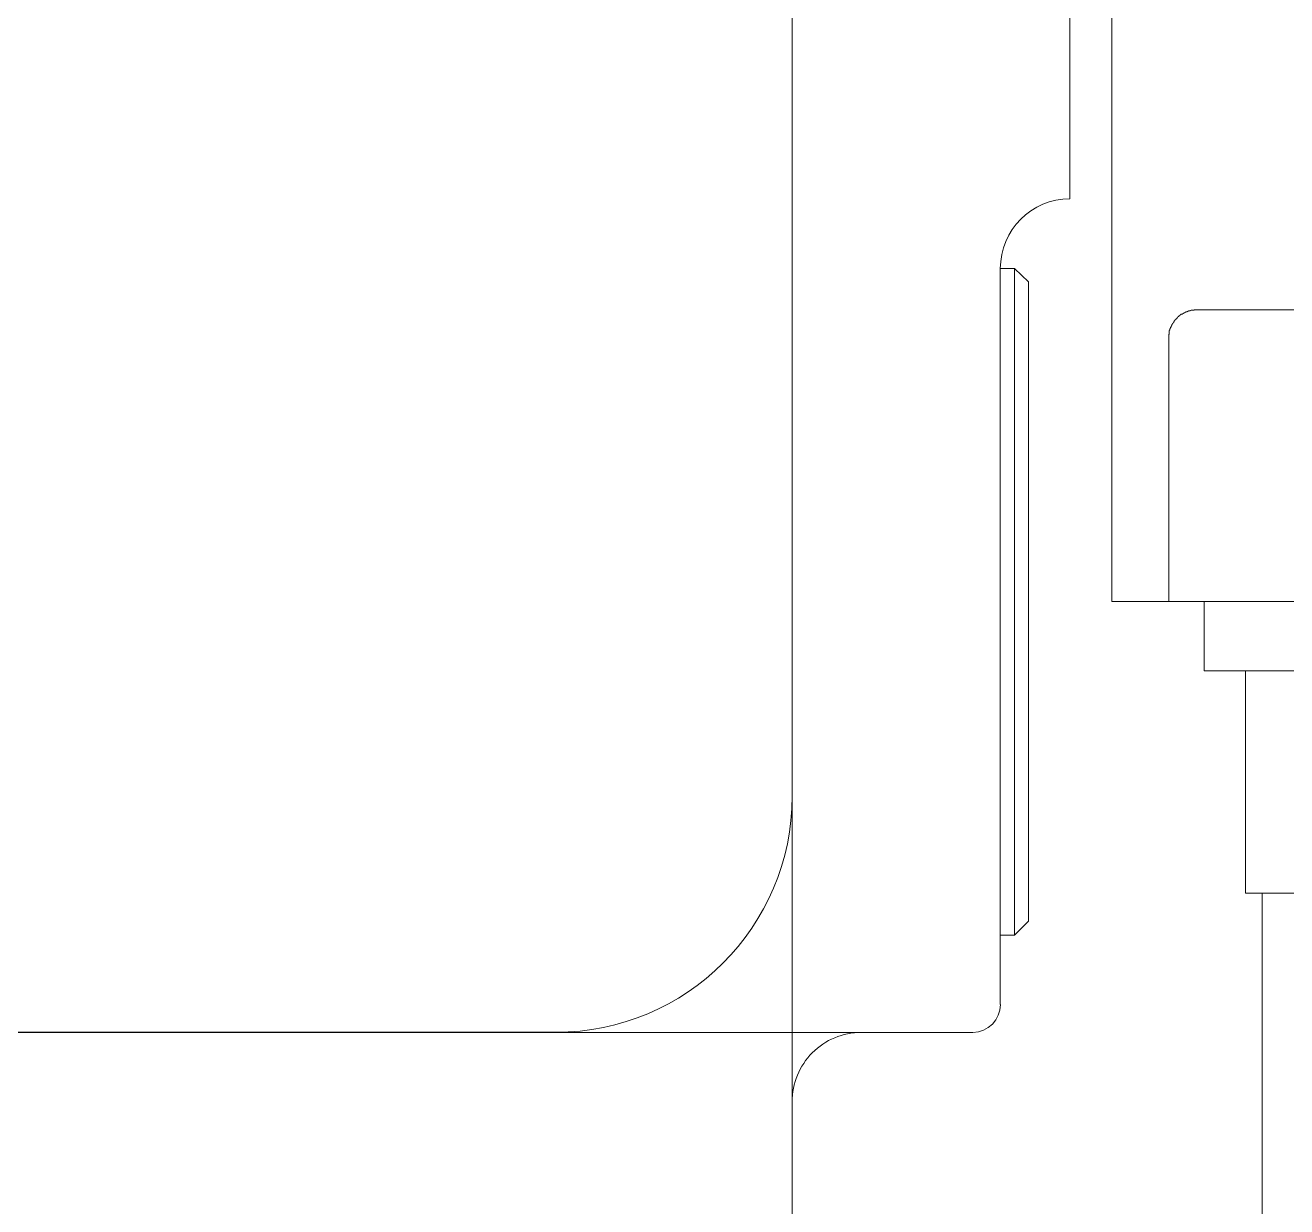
# Model space of a CAD drawing. Header units: millimetres. Extents: x 5194 to 16594, y 329 to 7592.
# Drawn here: x 11459.7 to 11550.5, y 4082.6 to 4167.7 of the extents above; entities that cross this region are included whole.
import ezdxf

# ---------------------------------------------------------------- set-up
doc = ezdxf.new("R2010")
doc.units = ezdxf.units.MM
doc.header["$MEASUREMENT"] = 0
doc.layers.add('PDF_Geometry', color=7, linetype='Continuous', true_color=0x231f20)

msp = doc.modelspace()

# ---------------------------------------------------------------- linework, layer by layer
at = {"layer": 'PDF_Geometry', "color": 0, "lineweight": 9}
for p, q in [((11514.894, 4112.165), (11514.882, 4250.163)), ((11534.88, 4241.17), (11534.88, 4155.171)), ((11537.887, 4234.169), (11537.887, 4126.175)), ((11514.894, 3795.514), (11514.894, 4229.174)), ((11529.872, 4150.181), (11529.872, 4097.174)), ((11529.872, 4150.158), (11530.881, 4150.158)), ((11530.881, 4150.165), (11530.881, 4102.173)), ((11530.881, 4150.158), (11531.891, 4149.184)), ((11531.891, 4149.184), (11531.891, 4103.171)), ((11543.453, 4147.104), (11543.408, 4147.104)), ((11543.408, 4147.104), (11543.408, 4147.082)), ((11543.475, 4147.104), (11543.453, 4147.104)), ((11543.498, 4147.104), (11543.475, 4147.104)), ((11543.52, 4147.104), (11543.498, 4147.104)), ((11543.543, 4147.104), (11543.52, 4147.104)), ((11543.565, 4147.127), (11543.543, 4147.127)), ((11543.543, 4147.127), (11543.543, 4147.104)), ((11543.61, 4147.149), (11543.565, 4147.127)), ((11543.655, 4147.149), (11543.61, 4147.149)), ((11543.678, 4147.149), (11543.655, 4147.149)), ((11543.7, 4147.149), (11543.678, 4147.149)), ((11543.723, 4147.149), (11543.7, 4147.149)), ((11543.745, 4147.149), (11543.723, 4147.149)), ((11543.79, 4147.149), (11543.745, 4147.149)), ((11543.835, 4147.149), (11543.79, 4147.149)), ((11543.858, 4147.172), (11543.835, 4147.172)), ((11543.835, 4147.172), (11543.835, 4147.149)), ((11544.015, 4147.172), (11543.97, 4147.172)), ((11553.173, 4147.172), (11544.02, 4147.172)), ((11542.283, 4146.205), (11542.261, 4146.205)), ((11542.261, 4146.205), (11542.261, 4146.182)), ((11542.306, 4146.227), (11542.283, 4146.227)), ((11542.283, 4146.227), (11542.283, 4146.205)), ((11542.351, 4146.272), (11542.306, 4146.25)), ((11542.306, 4146.25), (11542.306, 4146.227)), ((11542.373, 4146.317), (11542.351, 4146.317)), ((11542.351, 4146.317), (11542.351, 4146.294)), ((11542.351, 4146.294), (11542.351, 4146.272)), ((11542.396, 4146.339), (11542.373, 4146.339)), ((11542.373, 4146.339), (11542.373, 4146.317)), ((11542.418, 4146.384), (11542.396, 4146.362)), ((11542.396, 4146.362), (11542.396, 4146.339)), ((11542.441, 4146.407), (11542.418, 4146.407)), ((11542.418, 4146.407), (11542.418, 4146.384)), ((11542.463, 4146.429), (11542.441, 4146.429)), ((11542.441, 4146.429), (11542.441, 4146.407)), ((11542.486, 4146.474), (11542.463, 4146.474)), ((11542.463, 4146.474), (11542.463, 4146.452)), ((11542.463, 4146.452), (11542.463, 4146.429)), ((11542.531, 4146.497), (11542.486, 4146.497)), ((11542.486, 4146.497), (11542.486, 4146.474)), ((11542.576, 4146.542), (11542.531, 4146.542)), ((11542.531, 4146.542), (11542.531, 4146.519)), ((11542.531, 4146.519), (11542.531, 4146.497)), ((11542.598, 4146.587), (11542.576, 4146.587)), ((11542.576, 4146.587), (11542.576, 4146.564)), ((11542.576, 4146.564), (11542.576, 4146.542)), ((11542.621, 4146.632), (11542.598, 4146.632)), ((11542.598, 4146.632), (11542.598, 4146.609)), ((11542.598, 4146.609), (11542.598, 4146.587)), ((11542.643, 4146.654), (11542.621, 4146.654)), ((11542.621, 4146.654), (11542.621, 4146.632)), ((11542.666, 4146.677), (11542.643, 4146.677)), ((11542.643, 4146.677), (11542.643, 4146.654)), ((11542.688, 4146.699), (11542.666, 4146.699)), ((11542.666, 4146.699), (11542.666, 4146.677)), ((11542.733, 4146.722), (11542.688, 4146.699)), ((11542.756, 4146.744), (11542.733, 4146.744)), ((11542.733, 4146.744), (11542.733, 4146.722)), ((11542.778, 4146.744), (11542.756, 4146.744)), ((11542.801, 4146.767), (11542.778, 4146.767)), ((11542.778, 4146.767), (11542.778, 4146.744)), ((11542.823, 4146.789), (11542.801, 4146.789)), ((11542.801, 4146.789), (11542.801, 4146.767)), ((11542.846, 4146.812), (11542.823, 4146.812)), ((11542.823, 4146.812), (11542.823, 4146.789)), ((11542.868, 4146.812), (11542.846, 4146.812)), ((11542.913, 4146.857), (11542.868, 4146.857)), ((11542.868, 4146.857), (11542.868, 4146.834)), ((11542.868, 4146.834), (11542.868, 4146.812)), ((11542.936, 4146.857), (11542.913, 4146.857)), ((11542.958, 4146.857), (11542.936, 4146.857)), ((11542.981, 4146.879), (11542.958, 4146.879)), ((11542.958, 4146.879), (11542.958, 4146.857)), ((11543.003, 4146.902), (11542.981, 4146.902)), ((11542.981, 4146.902), (11542.981, 4146.879)), ((11543.026, 4146.924), (11543.003, 4146.924)), ((11543.003, 4146.924), (11543.003, 4146.902)), ((11543.048, 4146.924), (11543.026, 4146.924)), ((11543.093, 4146.947), (11543.048, 4146.947)), ((11543.048, 4146.947), (11543.048, 4146.924)), ((11543.116, 4146.969), (11543.093, 4146.969)), ((11543.093, 4146.969), (11543.093, 4146.947)), ((11543.138, 4146.969), (11543.116, 4146.969)), ((11543.161, 4146.969), (11543.138, 4146.969)), ((11543.183, 4146.992), (11543.161, 4146.992)), ((11543.161, 4146.992), (11543.161, 4146.969)), ((11543.206, 4147.014), (11543.183, 4147.014)), ((11543.183, 4147.014), (11543.183, 4146.992)), ((11543.228, 4147.014), (11543.206, 4147.014)), ((11543.273, 4147.037), (11543.228, 4147.037)), ((11543.228, 4147.037), (11543.228, 4147.014)), ((11543.295, 4147.037), (11543.273, 4147.037)), ((11543.318, 4147.037), (11543.295, 4147.037)), ((11543.34, 4147.059), (11543.318, 4147.059)), ((11543.318, 4147.059), (11543.318, 4147.037)), ((11543.363, 4147.059), (11543.34, 4147.059)), ((11543.385, 4147.082), (11543.363, 4147.082)), ((11543.363, 4147.082), (11543.363, 4147.059)), ((11543.408, 4147.082), (11543.385, 4147.082)), ((11542.014, 4145.417), (11541.991, 4145.395)), ((11541.991, 4145.395), (11541.991, 4145.372)), ((11541.991, 4145.372), (11541.991, 4145.35)), ((11541.991, 4145.35), (11541.991, 4145.327)), ((11542.036, 4145.507), (11542.014, 4145.507)), ((11542.014, 4145.507), (11542.014, 4145.485)), ((11542.014, 4145.485), (11542.014, 4145.462)), ((11542.014, 4145.462), (11542.014, 4145.44)), ((11542.014, 4145.44), (11542.014, 4145.417)), ((11542.059, 4145.687), (11542.036, 4145.687)), ((11542.036, 4145.687), (11542.036, 4145.665)), ((11542.036, 4145.53), (11542.036, 4145.507)), ((11542.081, 4145.732), (11542.059, 4145.71)), ((11542.059, 4145.71), (11542.059, 4145.687)), ((11542.104, 4145.822), (11542.081, 4145.822)), ((11542.081, 4145.822), (11542.081, 4145.8)), ((11542.081, 4145.8), (11542.081, 4145.777)), ((11542.081, 4145.777), (11542.081, 4145.755)), ((11542.081, 4145.755), (11542.081, 4145.732)), ((11542.126, 4145.867), (11542.104, 4145.867)), ((11542.104, 4145.867), (11542.104, 4145.845)), ((11542.104, 4145.845), (11542.104, 4145.822)), ((11542.171, 4145.935), (11542.126, 4145.935)), ((11542.126, 4145.935), (11542.126, 4145.912)), ((11542.126, 4145.912), (11542.126, 4145.89)), ((11542.126, 4145.89), (11542.126, 4145.867)), ((11542.194, 4146.002), (11542.171, 4146.002)), ((11542.171, 4146.002), (11542.171, 4145.98)), ((11542.171, 4145.98), (11542.171, 4145.957)), ((11542.171, 4145.957), (11542.171, 4145.935)), ((11542.216, 4146.047), (11542.194, 4146.047)), ((11542.194, 4146.047), (11542.194, 4146.025)), ((11542.194, 4146.025), (11542.194, 4146.002)), ((11542.239, 4146.115), (11542.216, 4146.115)), ((11542.216, 4146.115), (11542.216, 4146.092)), ((11542.216, 4146.092), (11542.216, 4146.07)), ((11542.216, 4146.07), (11542.216, 4146.047)), ((11542.261, 4146.16), (11542.239, 4146.137)), ((11542.239, 4146.137), (11542.239, 4146.115)), ((11542.261, 4146.182), (11542.261, 4146.16)), ((11541.991, 4145.215), (11541.991, 4145.193)), ((11541.991, 4145.193), (11541.991, 4145.17)), ((11541.996, 4145.163), (11541.996, 4126.182)), ((11537.887, 4126.175), (11564.312, 4126.175)), ((11544.542, 4126.175), (11544.542, 4121.183)), ((11544.542, 4121.181), (11566.851, 4121.181)), ((11547.53, 4121.181), (11547.53, 4105.191)), ((11547.53, 4105.18), (11560.439, 4105.18)), ((11548.715, 4105.18), (11548.715, 3860.06)), ((11530.881, 4102.173), (11531.893, 4103.162)), ((11529.872, 4102.173), (11530.884, 4102.173)), ((10696.891, 4095.165), (11527.89, 4095.165)), ((10713.89, 4095.177), (11497.888, 4095.177)), ((11514.894, 3770.171), (11514.894, 4090.17))]:
    msp.add_line(p, q, dxfattribs=at)
for centre, major_axis, start_param, end_param in [((11534.887, 4150.156), (3.546, 3.546), 0.786771, 2.355735), ((11497.896, 4112.174), (-12.019, 12.019), 2.35571, 3.926415), ((11519.868, 4090.191), (-3.517, 3.517), -0.783224, 0.789513)]:
    msp.add_ellipse(centre, major_axis=major_axis, ratio=1, start_param=start_param, end_param=end_param, dxfattribs=at)
for points in [[(11543.97, 4147.172), (11543.925, 4147.172), (11543.903, 4147.172), (11543.858, 4147.172)], [(11541.991, 4145.327), (11541.991, 4145.282), (11541.991, 4145.26), (11541.991, 4145.215)], [(11542.036, 4145.665), (11542.036, 4145.62), (11542.036, 4145.575), (11542.036, 4145.53)], [(11527.895, 4095.165), (11528.997, 4095.165), (11529.874, 4096.087), (11529.874, 4097.167)]]:
    msp.add_open_spline(points, degree=3, dxfattribs=at)

doc.saveas('drawing.dxf')
